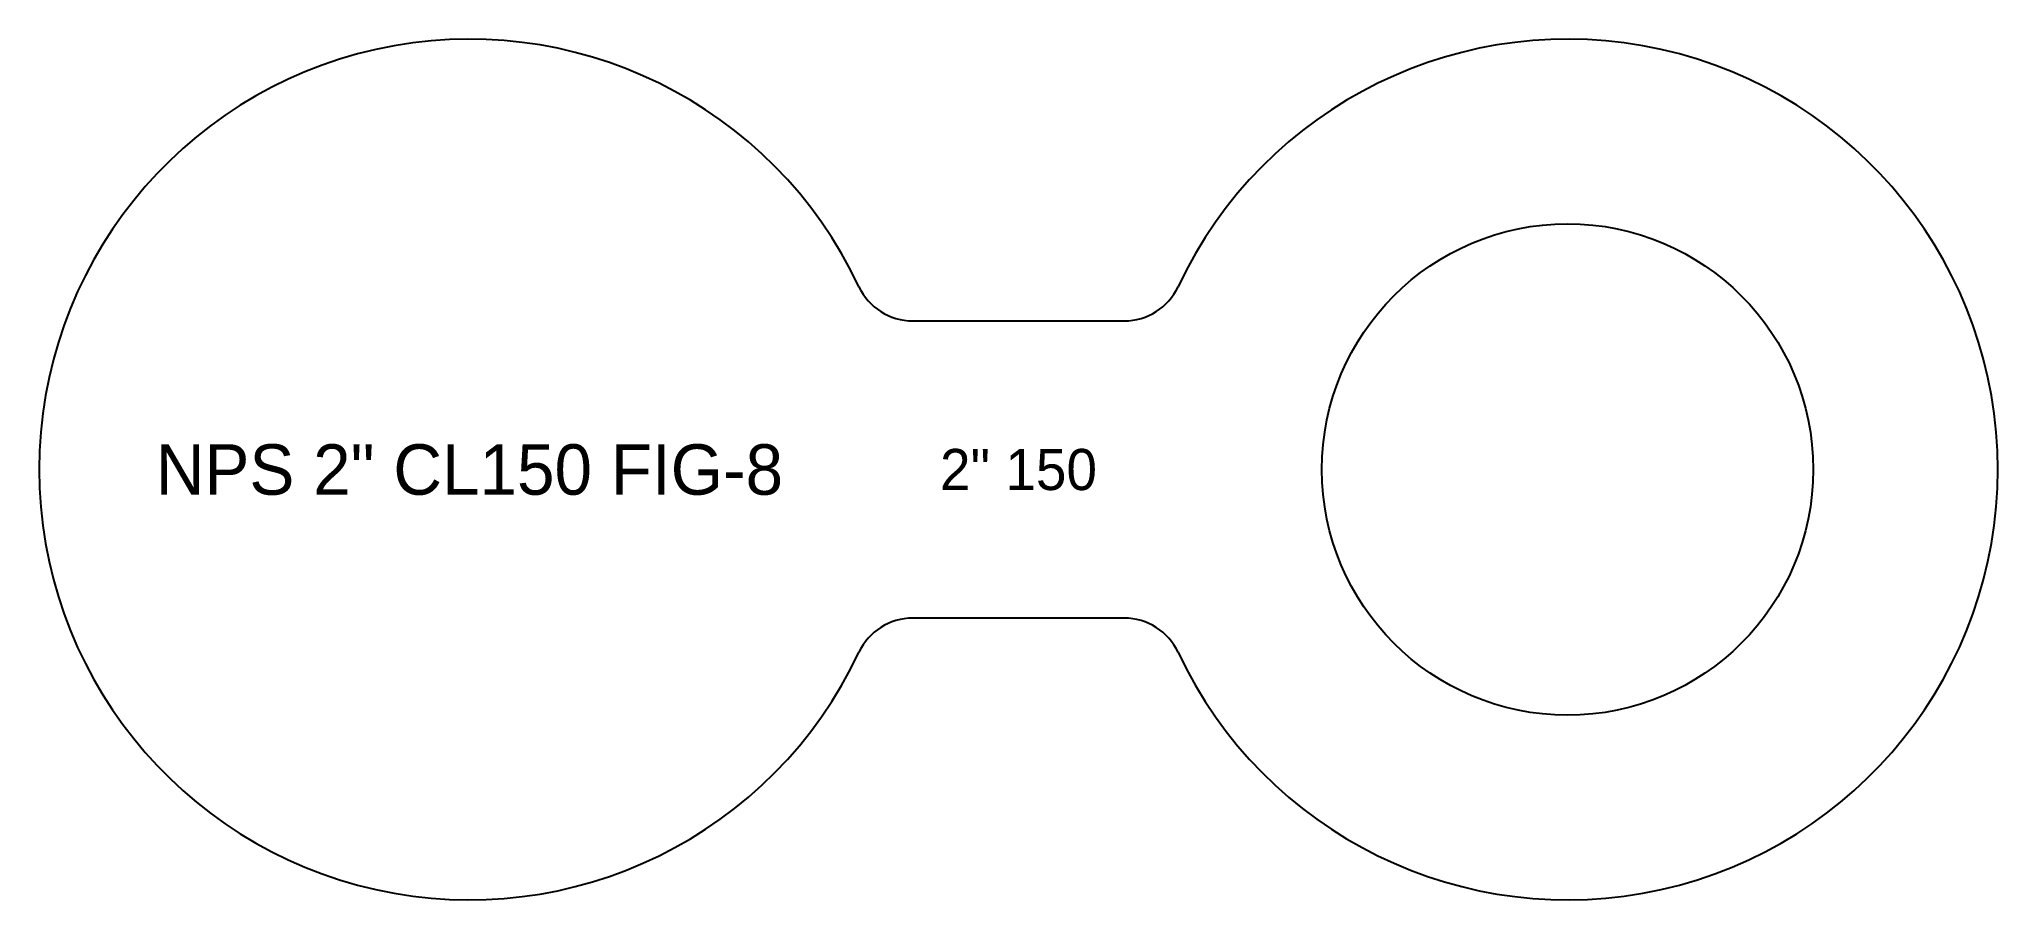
# Model space of a CAD drawing. Header units: inches. Extents: x -1.81 to 6.43, y -1.81 to 1.81.
import ezdxf
from ezdxf.enums import TextEntityAlignment as Align

# ---------------------------------------------------------------- set-up
doc = ezdxf.new("R2010")
doc.units = ezdxf.units.IN
doc.header["$MEASUREMENT"] = 0
doc.layers.add('CUT', color=7, linetype='CONTINUOUS')
doc.layers.add('ETCH', color=1, linetype='CONTINUOUS')

msp = doc.modelspace()

# ---------------------------------------------------------------- linework, layer by layer
at = {"layer": 'CUT'}
for p, q in [((1.864933, 0.625), (2.755067, 0.625)), ((2.755067, -0.625), (1.864933, -0.625))]:
    msp.add_line(p, q, dxfattribs=at)
msp.add_circle((4.62, 0), 1.0335, dxfattribs=at)
for centre, radius, start, end in [((0, 0), 1.81, 25.135301, 334.864699), ((4.62, 0), 1.81, 205.135301, 154.864699), ((1.864933, 0.875), 0.25, 205.135301, 270), ((2.755067, 0.875), 0.25, 270, 334.864699), ((1.864933, -0.875), 0.25, 90, 154.864699), ((2.755067, -0.875), 0.25, 25.135301, 90)]:
    msp.add_arc(centre, radius, start, end, dxfattribs=at)

# ---------------------------------------------------------------- texts
at = {"layer": 'ETCH'}
for s, height, p in [('NPS 2" CL150 FIG-8', 0.212159, (0, 0)), ('2" 150', 0.172884, (2.31, 0))]:
    msp.add_text(s, height=height, dxfattribs=at).set_placement(p, align=Align.MIDDLE_CENTER)

doc.saveas('drawing.dxf')
